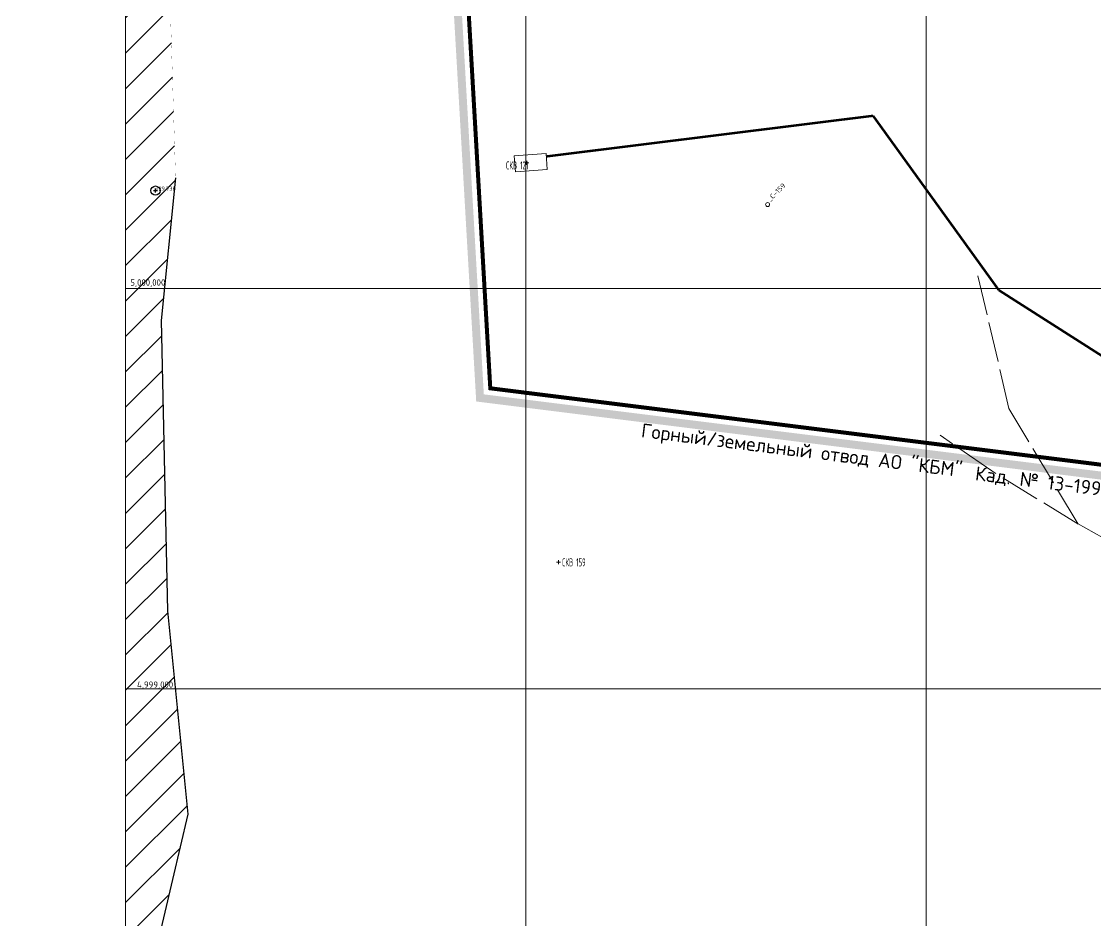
# Model space of a CAD drawing. Header units: millimetres. Extents: x 519 to 9564855, y -810 to 5021775.
# Drawn here: x 9518740 to 9521423, y 4998422 to 5000667 of the extents above; entities that cross this region are included whole.
import ezdxf
from ezdxf.enums import TextEntityAlignment as Align

# ---------------------------------------------------------------- set-up
doc = ezdxf.new("R2010")
doc.units = ezdxf.units.MM
doc.header["$LTSCALE"] = 2
doc.header["$MEASUREMENT"] = 0
doc.header["$PDMODE"] = 2
doc.header["$PDSIZE"] = 5
for name, pattern in [('92051501$0$GROUND1', [60, 50, -10]), ('92051501$0$GROUND2', [35, 25, -10]), ('ACAD_ISO10W100', [18, 12, -3, 0, -3]), ('DASHED', [0.75, 0.5, -0.25]), ('HIDDEN2', [4.7625, 3.175, -1.5875])]:
    doc.linetypes.add(name, pattern=pattern)
for name, color, linetype, lineweight in [('200 скв. на 2010 год', 61, 'Continuous', 0), ('Land lease as of 24.06.2004', 47, 'HIDDEN2', 70), ('Проектируемая ось дамбы', 1, 'DASHED', 30), ('Скв на 2025 допы от ХеКай', 204, 'Continuous', 0), ('Скважины на 2026', 222, 'Continuous', 50)]:
    doc.layers.add(name, color=color, linetype=linetype, lineweight=lineweight)
for name, color, linetype in [('Existing roads', 41, 'Continuous'), ('GFP_Comm_Hatch', 7, 'Continuous'), ('GRID_PULKOVO', 7, 'Continuous'), ('OLD WELLS(dr.bfr2000)', 24, 'Continuous'), ('ROAD_FIELD', 255, '92051501$0$GROUND2')]:
    doc.layers.add(name, color=color, linetype=linetype)
doc.styles.add('Elect', font='isocpeur.ttf')
doc.styles.get("Standard").update_dxf_attribs({"font": 'isocpeur.ttf', "width": 0.5})

msp = doc.modelspace()

# ---------------------------------------------------------------- hatches: boundary and pattern name
at = {"layer": 'GFP_Comm_Hatch', "linetype": 'ByBlock', "lineweight": 25, "transparency": 33554613}
h = msp.add_hatch(dxfattribs=at)
h.set_pattern_fill('ANSI31', color=4, scale=500)
h.paths.add_polyline_path([(9519124.78, 5000276.9), (9519106.22, 5000871.61), (9519008.94, 5001336.7), (9519000, 5001376.66633), (9519000, 5000000), (9519096.55155, 5000000)])
h.paths.add_polyline_path([(9519088.41532, 4999920.18959), (9519096.55155, 5000000), (9519000, 5000000), (9519000, 4999000), (9519124.28084, 4999000), (9519104.65054, 4999195.31349)])
h.paths.add_polyline_path([(9519124.28084, 4999000), (9519000, 4999000), (9519000, 4998000), (9519079.43724, 4998000), (9519057.02794, 4998271.43393), (9519155.71732, 4998687.2199)])
h.paths.add_polyline_path([(9519079.43724, 4998000), (9519000, 4998000), (9519000, 4997000), (9519061.33431, 4997000), (9519144.07431, 4997217.07988)])
h.paths.add_polyline_path([(9519051.22268, 4996973.47073), (9519061.33431, 4997000), (9519000, 4997000), (9519000, 4996682.87212), (9519109.27526, 4996682.87212)])
h.paths.add_polyline_path([(9519006.74654, 4999999.36902), (9519114.69654, 4999999.36902), (9519114.69654, 5000027.94402), (9519006.74654, 5000027.94402)], flags=9)
h.paths.add_polyline_path([(9519005.80261, 5000999.48405), (9519110.57761, 5000999.48405), (9519110.57761, 5001028.05905), (9519005.80261, 5001028.05905)], flags=24)
h.paths.add_polyline_path([(9519023.5551, 4998994.92171), (9519123.5676, 4998994.92171), (9519123.5676, 4999023.49671), (9519023.5551, 4999023.49671)], flags=9)
h.paths.add_polyline_path([(9519023.5551, 4997998.10717), (9519123.5676, 4997998.10717), (9519123.5676, 4998026.68217), (9519023.5551, 4998026.68217)], flags=9)
h.paths.add_polyline_path([(9519023.5551, 4997002.35255), (9519123.5676, 4997002.35255), (9519123.5676, 4997030.92755), (9519023.5551, 4997030.92755)], flags=24)

# ---------------------------------------------------------------- linework, layer by layer
at = {"color": 4, "linetype": 'ByBlock', "lineweight": 25}
for p, q in [((9519124.78, 5000276.9), (9519088.41532, 4999920.18959)), ((9519088.41532, 4999920.18959), (9519104.65054, 4999195.31349)), ((9519104.65054, 4999195.31349), (9519155.71732, 4998687.2199)), ((9519155.71732, 4998687.2199), (9519057.02794, 4998271.43393))]:
    msp.add_line(p, q, dxfattribs=at)
at = {"color": 4, "linetype": 'ByBlock', "lineweight": 80, "const_width": 0.2}
msp.add_lwpolyline([(9519124.78, 5000276.9), (9519106.22, 5000871.61), (9519008.94, 5001336.7), (9518879.76, 5001914.2), (9518799.55, 5002251.998), (9518751.17, 5002574.47), (9518739.88, 5002827.091)], dxfattribs=at)
at = {"color": 0, "linetype": 'ByBlock', "lineweight": 0, "ltscale": 80}
for p in [(9520002, 5000314), (9520002, 5000314), (9520081, 4999317), (9520081, 4999317)]:
    msp.add_point(p, dxfattribs=at)
at = {"layer": 'Existing roads', "linetype": 'ByBlock', "lineweight": 0, "const_width": 6, "flags": 128}
for points in [[(9520867.2, 5000431.7), (9520050.91865, 5000330.08683)], [(9521181.5, 4999996), (9520867.2, 5000431.7)], [(9521657.5, 4999692.6), (9521181.5, 4999996)]]:
    msp.add_lwpolyline(points, dxfattribs=at)
at = {"layer": 'GRID_PULKOVO', "lineweight": 0}
for p, q in [((9519000, 5010000), (9519000, 4992000)), ((9520000, 5010000), (9520000, 4992000)), ((9521000, 5010000), (9521000, 4992000)), ((9519000, 5000000), (9533000, 5000000)), ((9519000, 4999000), (9533000, 4999000))]:
    msp.add_line(p, q, dxfattribs=at)
at = {"layer": 'Land lease as of 24.06.2004', "color": 34, "linetype": 'DASHED', "lineweight": 0, "ltscale": 50, "const_width": 20}
msp.add_lwpolyline([(9519654.3, 5003739.6), (9532971.6, 5004566.6), (9534671.1, 5001241.4), (9547648.8, 4998330.8), (9546800.6, 4994774.1), (9538599.5, 4994719.2), (9534700.1, 4995931.6), (9534118, 4994384.9), (9531927.8, 4994990.9), (9532139.5, 4996381.2), (9522290.1, 4999426.3), (9519885.3, 4999727), (9519654.3, 5003739.6)], dxfattribs=at)
at = {"layer": 'OLD WELLS(dr.bfr2000)', "lineweight": 0}
msp.add_circle((9520603.691, 5000210.032), 5, dxfattribs=at)
at = {"layer": 'ROAD_FIELD', "linetype": '92051501$0$GROUND1', "lineweight": 0}
for points in [[(9521379.76313, 4999411.84592), (9521206.61211, 4999700.71372), (9521124.97841, 5000050.15159)], [(9521378.68555, 4999412.44825), (9521164.05251, 4999544.49438), (9521034.737, 4999633.655)], [(9521899.337, 4999093.055), (9521837.24724, 4999112.00196), (9521687.33414, 4999216.59165), (9521568.53505, 4999287.26033), (9521461.05019, 4999366.40929), (9521377.60797, 4999413.05057)]]:
    msp.add_lwpolyline(points, dxfattribs=at)
at = {"layer": 'Проектируемая ось дамбы', "color": 32, "linetype": 'ACAD_ISO10W100', "lineweight": 30, "ltscale": 3, "const_width": 10}
msp.add_lwpolyline([(9523400.55605, 5003945.20144), (9519682.8, 5003714.33), (9519910.96282, 4999751.01348), (9522045.51696, 4999483.99746)], dxfattribs=at)
at = {"layer": 'Скв на 2025 допы от ХеКай', "color": 0, "linetype": 'ByBlock', "lineweight": 0, "ltscale": 50}
msp.add_lwpolyline([(9519973.60718, 5000291.77731), (9520053.37569, 5000297.8588), (9520050.33495, 5000337.74306), (9519970.56644, 5000331.66157)], close=True, dxfattribs=at)
msp.add_point((9520081, 4999317), dxfattribs=at)
at = {"layer": 'Скважины на 2026', "color": 6, "linetype": 'ByBlock', "lineweight": 25}
msp.add_circle((9519074.593, 5000244.779, -29.738), 11.579, dxfattribs=at)
msp.add_point((9519074.593, 5000244.779, -29.738), dxfattribs=at)

# ---------------------------------------------------------------- texts
at = {"color": 0, "linetype": 'ByBlock', "lineweight": 0, "ltscale": 80, "char_height": 20, "attachment_point": 1}
for s, insert in [('СКВ 121', (9519950.4322, 5000317.71629)), ('СКВ 159', (9520090.53717, 4999326.35405))]:
    msp.add_mtext(s, dxfattribs=dict(at, insert=insert))
at = {"layer": '200 скв. на 2010 год', "color": 34, "lineweight": 0, "style": 'Elect'}
for s, p in [('Горный/земельный отвод АО "КБМ"', (9520689.40343, 4999596.22365)), ('Кад. № 13-199-005-067', (9521376.77044, 4999507.30465))]:
    msp.add_text(s, height=35, rotation=352.87263777, dxfattribs=at).set_placement(p, align=Align.MIDDLE_CENTER)
at = {"layer": 'GRID_PULKOVO', "lineweight": 0, "style": 'Elect'}
for s, p in [('5,000,000 ', (9519011.50904, 5000007.30652)), ('4,999,000', (9519028.3176, 4999002.85921))]:
    msp.add_text(s, height=15.875, rotation=0.00000003, dxfattribs=at).set_placement(p)
at = {"layer": 'OLD WELLS(dr.bfr2000)', "lineweight": 0, "style": 'Elect'}
msp.add_text(' _C-159', height=12.5, rotation=44.99999992, dxfattribs=at).set_placement((9520603.691, 5000210.032))
at = {"layer": 'Скважины на 2026', "color": 6, "linetype": 'ByBlock', "lineweight": 25}
msp.add_text('-29.738', height=10, dxfattribs=at).set_placement((9519074.593, 5000244.779, -29.738))

doc.saveas('drawing.dxf')
